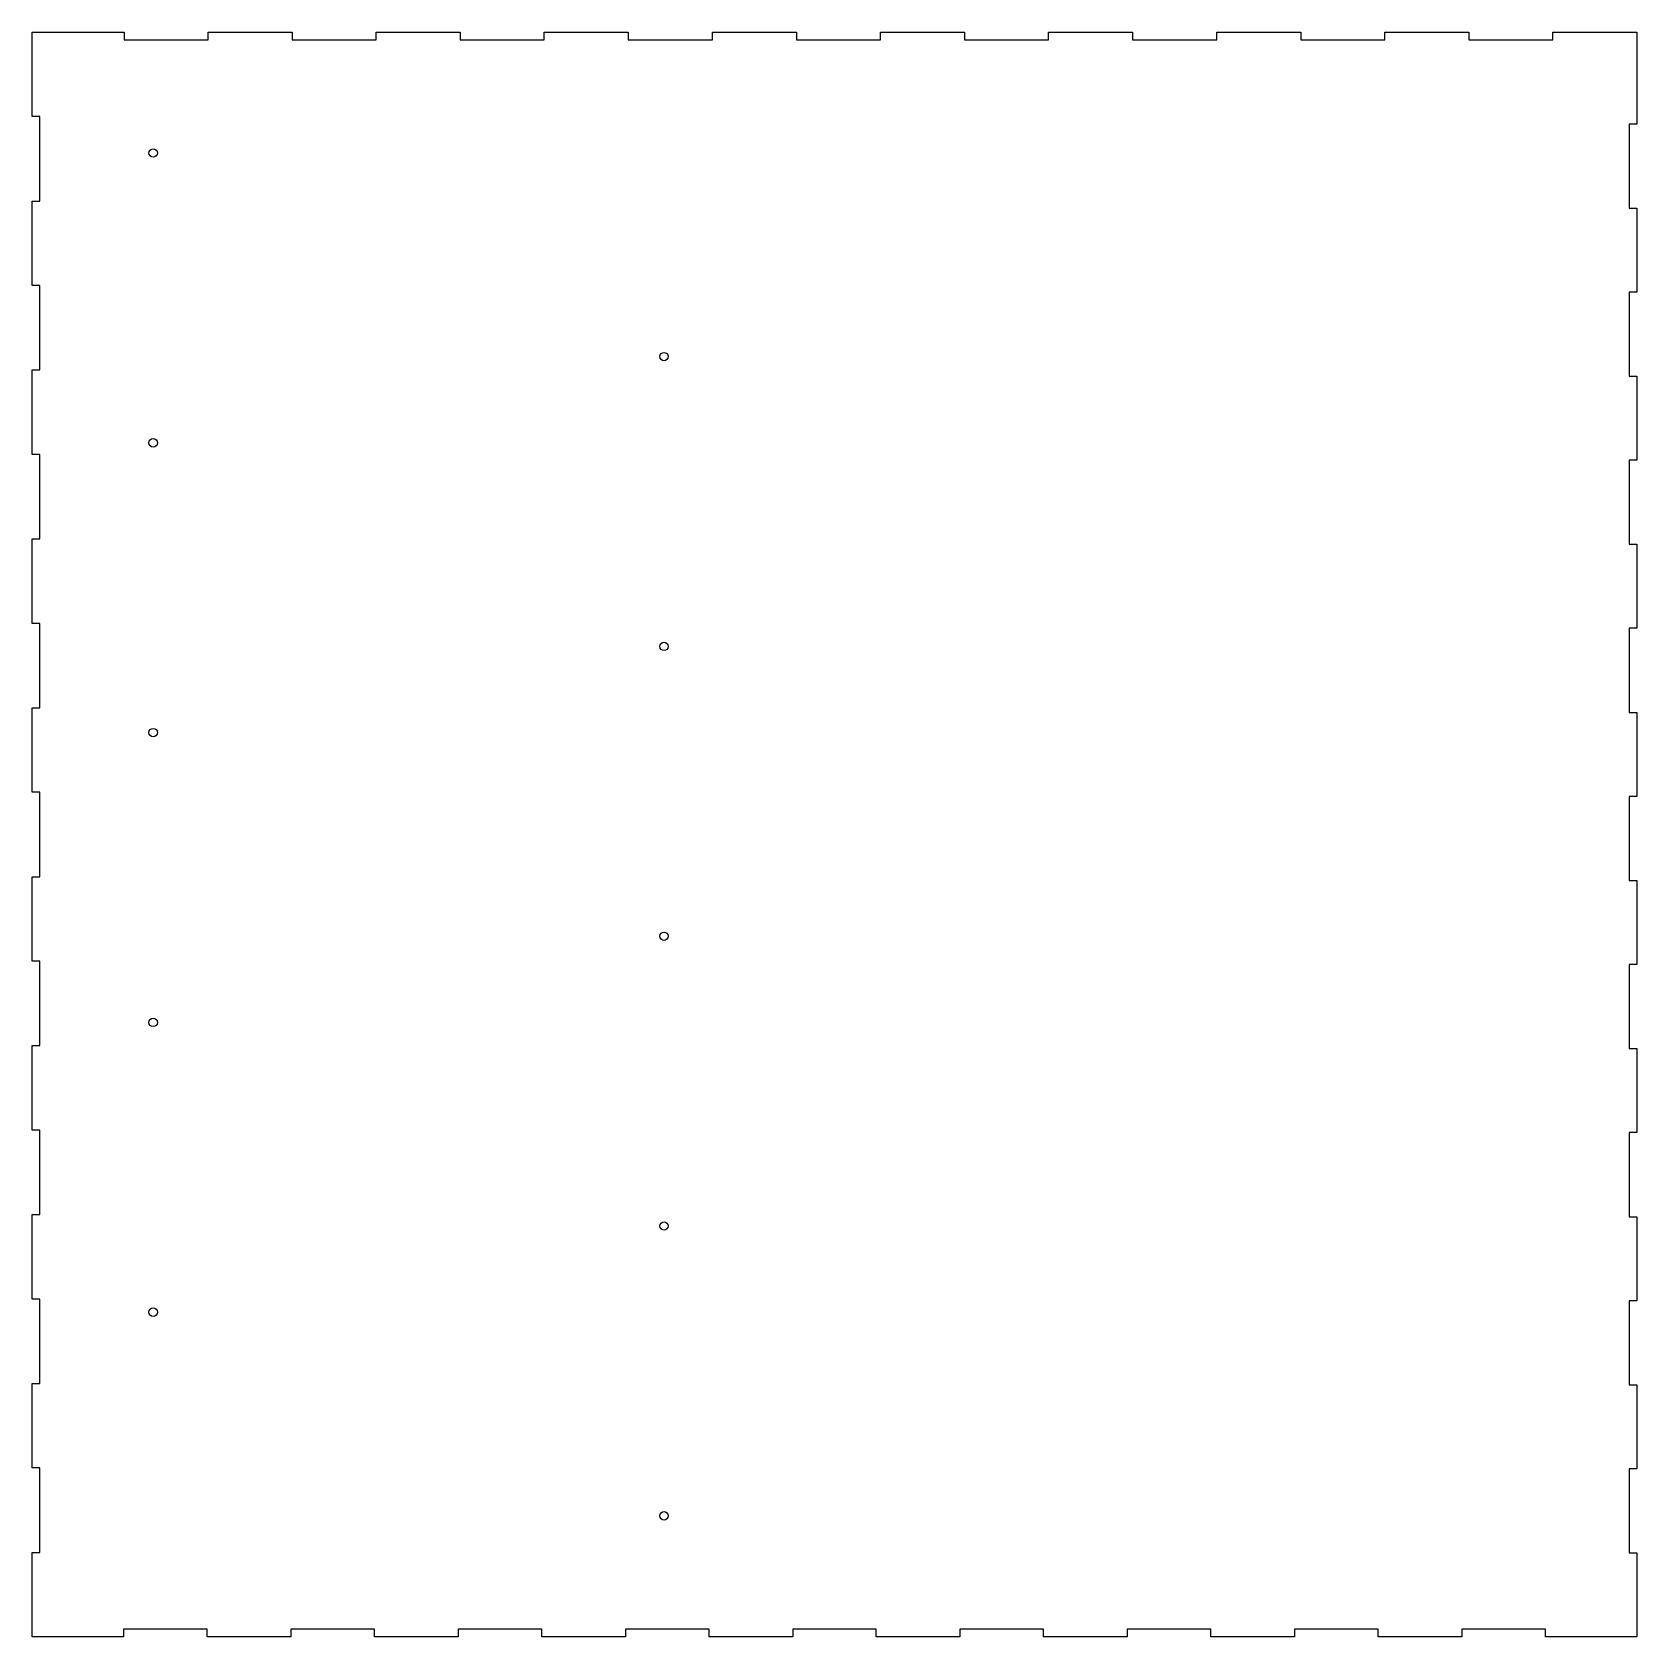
# Model space of a CAD drawing. Header units: millimetres. Extents: x 0 to 610, y -610 to 0.
import ezdxf

# ---------------------------------------------------------------- set-up
doc = ezdxf.new("R2010")
doc.units = ezdxf.units.MM
doc.layers.get('0').update_dxf_attribs({"linetype": 'CONTINUOUS'})

msp = doc.modelspace()

# ---------------------------------------------------------------- linework, layer by layer
msp.add_lwpolyline([(66.85, -3), (66.85, 0), (98.78, 0), (98.78, -3), (130.71, -3), (130.71, 0), (162.63, 0), (162.63, -3), (194.56, -3), (194.56, 0), (226.48, 0), (226.48, -3), (258.41, -3), (258.41, 0), (290.34, 0), (290.34, -3), (322.26, -3), (322.26, 0), (354.19, 0), (354.19, -3), (386.12, -3), (386.12, 0), (418.04, 0), (418.04, -3), (449.97, -3), (449.97, 0), (481.89, 0), (481.89, -3), (513.82, -3), (513.82, 0), (545.75, 0), (545.75, -3), (577.67, -3), (577.67, 0), (609.6, 0), (609.6, -34.93), (606.6, -34.93), (606.6, -66.85), (609.6, -66.85), (609.6, -98.78), (606.6, -98.78), (606.6, -130.71), (609.6, -130.71), (609.6, -162.63), (606.6, -162.63), (606.6, -194.56), (609.6, -194.56), (609.6, -226.48), (606.6, -226.48), (606.6, -258.41), (609.6, -258.41), (609.6, -290.34), (606.6, -290.34), (606.6, -322.26), (609.6, -322.26), (609.6, -354.19), (606.6, -354.19), (606.6, -386.12), (609.6, -386.12), (609.6, -418.04), (606.6, -418.04), (606.6, -449.97), (609.6, -449.97), (609.6, -481.89), (606.6, -481.89), (606.6, -513.82), (609.6, -513.82), (609.6, -545.75), (606.6, -545.75), (606.6, -577.67), (609.6, -577.67), (609.6, -609.6), (574.83, -609.6), (574.83, -606.6), (543.06, -606.6), (543.06, -609.6), (511.29, -609.6), (511.29, -606.6), (479.53, -606.6), (479.53, -609.6), (447.76, -609.6), (447.76, -606.6), (415.99, -606.6), (415.99, -609.6), (384.22, -609.6), (384.22, -606.6), (352.45, -606.6), (352.45, -609.6), (320.68, -609.6), (320.68, -606.6), (288.92, -606.6), (288.92, -609.6), (257.15, -609.6), (257.15, -606.6), (225.38, -606.6), (225.38, -609.6), (193.61, -609.6), (193.61, -606.6), (161.84, -606.6), (161.84, -609.6), (130.07, -609.6), (130.07, -606.6), (98.31, -606.6), (98.31, -609.6), (66.54, -609.6), (66.54, -606.6), (34.77, -606.6), (34.77, -609.6), (0, -609.6), (0, -577.52), (3, -577.52), (3, -545.43), (0, -545.43), (0, -513.35), (3, -513.35), (3, -481.26), (0, -481.26), (0, -449.18), (3, -449.18), (3, -417.09), (0, -417.09), (0, -385.01), (3, -385.01), (3, -352.93), (0, -352.93), (0, -320.84), (3, -320.84), (3, -288.76), (0, -288.76), (0, -256.67), (3, -256.67), (3, -224.59), (0, -224.59), (0, -192.51), (3, -192.51), (3, -160.42), (0, -160.42), (0, -128.34), (3, -128.34), (3, -96.25), (0, -96.25), (0, -64.17), (3, -64.17), (3, -32.08), (0, -32.08), (0, 0), (34.93, 0), (34.93, -3)], close=True)
for centre in [(46, -45.93), (240.04, -123.28), (46, -156.01), (240.04, -233.36), (46, -266.09), (240.04, -343.44), (46, -376.17), (240.04, -453.52), (46, -486.25), (240.04, -563.6)]:
    msp.add_circle(centre, 1.6)

doc.saveas('drawing.dxf')
